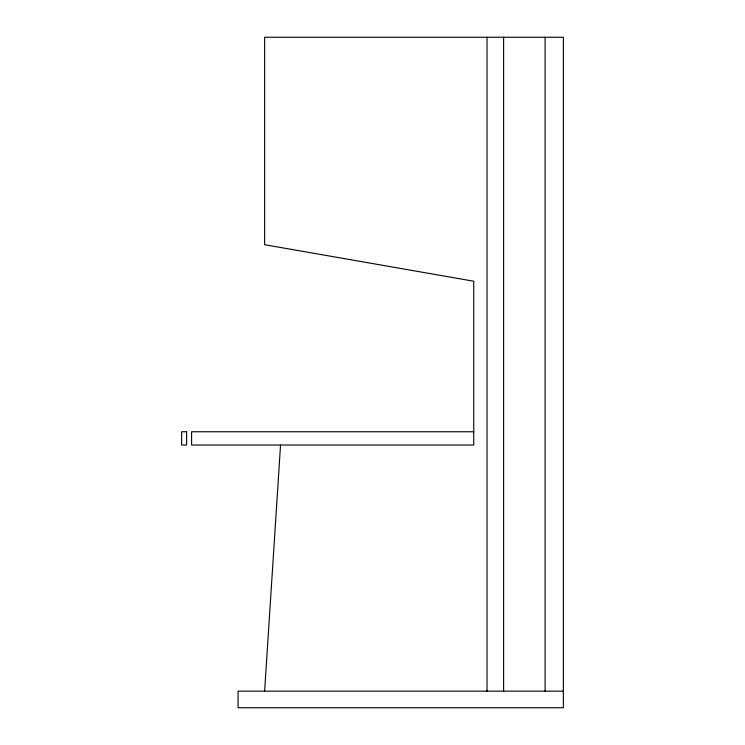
<?xml version="1.0" encoding="UTF-8"?>
<svg xmlns="http://www.w3.org/2000/svg" width="745" height="745" viewBox="0 0 745 745"><rect width="100%" height="100%" fill="white"/><g stroke="black" fill="none" stroke-linecap="round" stroke-linejoin="round"><path stroke-width="1.12" d="M264.624 691.155L280.548 445.035M473.736 431.755L191.595 431.755L191.595 445.035L473.736 445.035L473.736 281.219L264.624 244.705L264.624 37.25L563.36 37.25L563.36 707.75L238.065 707.75L238.065 691.155L563.36 691.155M545.107 37.25L545.107 691.155M503.611 37.25L503.611 691.155M487.016 37.25L487.016 691.155M186.623 431.755L181.64 431.755L181.64 445.035L186.623 445.035L186.623 431.755"/></g></svg>
